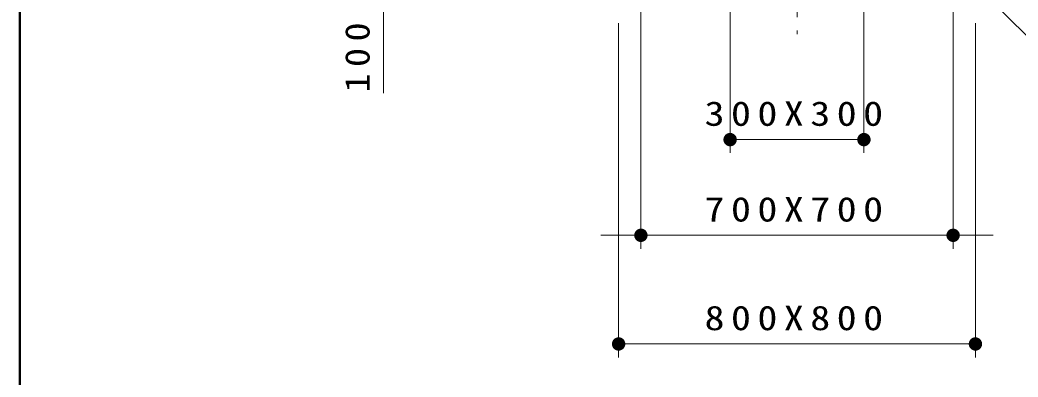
# Model space of a CAD drawing. Units: millimetres on the paper, scale 1:30. Extents: x 895 to 1260, y -33 to 257.
# Drawn here: x 895 to 969.6, y 38 to 64.7 of the extents above; entities that cross this region are included whole.
import ezdxf

# ---------------------------------------------------------------- set-up
doc = ezdxf.new("R2010")
doc.units = ezdxf.units.MM
doc.linetypes.add('USER2', pattern=[6, 3, -1, 1, -1])
doc.layers.add('1_30', color=7, linetype='Continuous', lineweight=25)
doc.layers.add('NAKAMURA図枠', color=7, linetype='Continuous', lineweight=13)
doc.styles.add('ＭＳ ゴシック', font='')
doc.styles.get('ＭＳ ゴシック').set_extended_font_data('MS Gothic')

# ---------------------------------------------------------------- blocks, each defined once
blk = doc.blocks.new('filled_dot')
at = {"color": 0, "linetype": 'Continuous', "lineweight": -2, "const_width": 1.25}
blk.add_lwpolyline([(-0.625, 0, 1), (0.625, 0, 1)], format="xyb", close=True, dxfattribs=at)

msp = doc.modelspace()

# ---------------------------------------------------------------- linework, layer by layer
at = {"layer": '1_30', "linetype": 'USER2', "lineweight": 13}
msp.add_line((953.074, 235.934), (953.074, 63.672), dxfattribs=at)
at = {"layer": '1_30', "lineweight": 13}
for p, q in [((948.074, 75.316), (948.074, 54.778)), ((958.074, 75.316), (958.074, 54.778)), ((922.16, 59.238), (922.16, 68.826)), ((941.407, 67.826), (941.407, 47.624)), ((964.74, 67.826), (964.74, 47.624)), ((939.74, 64.493), (939.74, 39.502)), ((966.407, 64.493), (966.407, 39.502)), ((958.074, 55.778), (948.074, 55.778)), ((967.74, 48.624), (938.407, 48.624)), ((966.407, 40.502), (939.74, 40.502))]:
    msp.add_line(p, q, dxfattribs=at)
msp.add_lwpolyline([(966.345, 67.426), (970.613, 63.157), (976.75, 63.157)], dxfattribs=at)
at = {"layer": 'NAKAMURA図枠', "lineweight": 50}
msp.add_line((895, 257), (895, 0), dxfattribs=at)

# ---------------------------------------------------------------- block references
at = {"layer": '1_30', "lineweight": 13, "xscale": 0.4, "yscale": 0.4}
for p in [(948.074, 55.778), (964.74, 48.624), (939.74, 40.502)]:
    msp.add_blockref('filled_dot', p, dxfattribs=at)
at = {"layer": '1_30', "lineweight": 13, "xscale": 0.4, "yscale": 0.4, "rotation": 180}
for p in [(958.074, 55.778), (941.407, 48.624), (966.407, 40.502)]:
    msp.add_blockref('filled_dot', p, dxfattribs=at)

# ---------------------------------------------------------------- texts
at = {"layer": '1_30', "insert": (921.16, 62.155), "char_height": 1.833, "attachment_point": 8, "rotation": 90, "style": 'ＭＳ ゴシック'}
msp.add_mtext('\\T1.33;\\W1.15;100', dxfattribs=at)
at = {"layer": '1_30', "char_height": 1.833, "attachment_point": 8, "style": 'ＭＳ ゴシック'}
for s, insert in [('\\T1.32;\\W1.2;300X300', (953.074, 56.778)), ('\\T1.32;\\W1.2;700X700', (953.074, 49.624)), ('\\T1.32;\\W1.2;800X800', (953.074, 41.502))]:
    msp.add_mtext(s, dxfattribs=dict(at, insert=insert))

doc.saveas('drawing.dxf')
